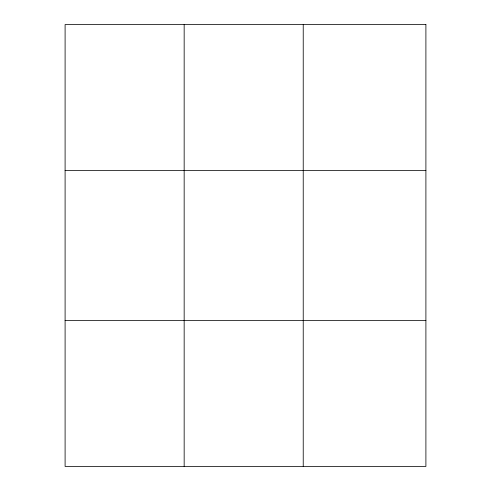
<?xml version="1.0" encoding="UTF-8"?>
<svg xmlns="http://www.w3.org/2000/svg" width="491" height="491" viewBox="0 0 491 491"><rect width="100%" height="100%" fill="white"/><g stroke="black" fill="none" stroke-linecap="round" stroke-linejoin="round"><path stroke-width="0.74" d="M184.162 466.45L184.162 24.55M303.229 466.45L303.229 24.55M65.1 170.377L425.9 170.377M65.1 320.623L425.9 320.623M425.9 24.55L425.9 466.45L65.1 466.45L65.1 24.55L425.9 24.55"/></g></svg>
